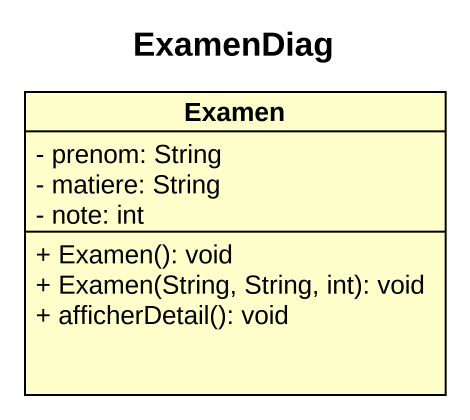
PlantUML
@startuml
title ExamenDiag
hide circle
hide empty members
skinparam classAttributeIconSize 0
class Examen {
  - prenom: String
  - matiere: String
  - note: int
  + Examen(): void
  + Examen(String, String, int): void
  + afficherDetail(): void
}
@enduml
